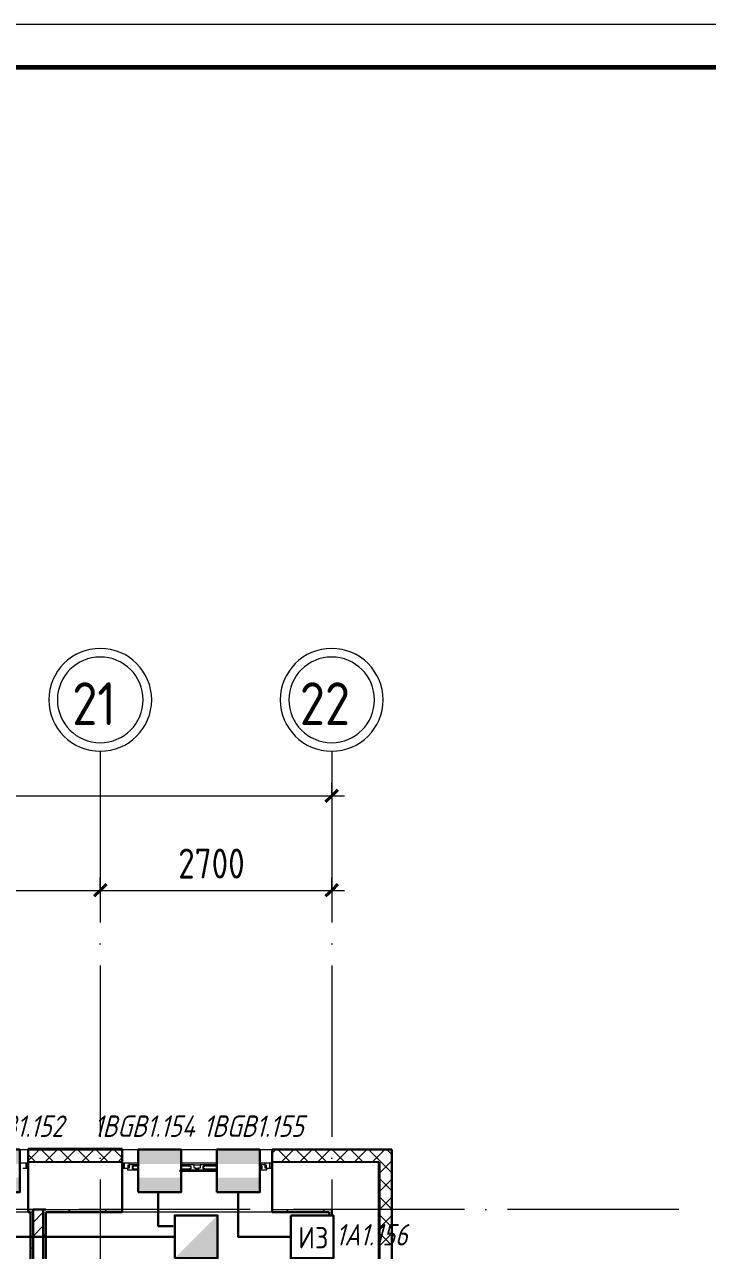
# Model space of a CAD drawing. Header units: millimetres. Extents: x -259793 to 1187961, y -549744 to 43070.
# Drawn here: x -8440 to -471, y 26378 to 40692 of the extents above; entities that cross this region are included whole.
import ezdxf
from ezdxf.enums import TextEntityAlignment as Align

# ---------------------------------------------------------------- set-up
doc = ezdxf.new("R2010")
doc.units = ezdxf.units.MM
doc.linetypes.add('ADSK_Линия сетки', pattern=[25, 20, -2.5, 0, -2.5])
for name, color, linetype, lineweight in [('_ Окна', 7, 'Continuous', 9), ('A-_ANOTTEXT_T', 7, 'Continuous', 9), ('RC-Извещатели_охранные', 5, 'Continuous', 30), ('RC-Прочее_оборудование', 5, 'Continuous', 30), ('лс', 5, 'Continuous', 30), ('Окна', 252, 'Continuous', 9), ('Оси', 252, 'Continuous', 9), ('ОФ_рамка', 8, 'Continuous', 60), ('Размеры', 7, 'Continuous', 9), ('Стены внутренние', 7, 'Continuous', 18), ('Стены наружные', 7, 'Continuous', 18), ('Стены штриховка', 7, 'Continuous', 9)]:
    doc.layers.add(name, color=color, linetype=linetype, lineweight=lineweight)
doc.layers.add('RC-Позиционные_обозначения', color=7, linetype='Continuous')
doc.styles.add('GOST 2.304 type A_1', font='', dxfattribs={"height": 350})
doc.styles.add('GOST Common_2', font='', dxfattribs={"width": 0.9, "height": 250})
doc.styles.add('GOST Common_4', font='', dxfattribs={"height": 7})
doc.styles.add('ISOCPEUR', font='isocpeur.ttf', dxfattribs={"width": 0.9, "height": 350})
doc.styles.add('RubezhCAD', font='', dxfattribs={"oblique": 10})
doc.styles.get("Standard").update_dxf_attribs({"font": ''})
doc.styles.get('GOST 2.304 type A_1').set_extended_font_data('GOST 2.304 type A')
doc.styles.get('GOST Common_2').set_extended_font_data('GOST type B')
doc.styles.get('GOST Common_4').set_extended_font_data('GOST 2.304 type A')
doc.styles.get('RubezhCAD').set_extended_font_data('GOST type A')
doc.styles.get('Standard').set_extended_font_data('GOST type B')

# ---------------------------------------------------------------- blocks, each defined once
blk = doc.blocks.new('А0')
at = {"layer": 'ОФ_рамка', "color": 0, "linetype": 'Continuous', "lineweight": 5, "ltscale": 100}
blk.add_lwpolyline([(341068, -309617), (222168, -309617)], dxfattribs=at)
at = {"layer": 'ОФ_рамка', "color": 0, "linetype": 'Continuous', "ltscale": 100}
blk.add_lwpolyline([(340568, -310117), (224168, -310117)], dxfattribs=at)
blk = doc.blocks.new('RC-UGO-IOZ-02')
at = {"layer": 'RC-Извещатели_охранные'}
blk.add_attdef('PSTN', text='', height=2.5, dxfattribs=at).set_placement((0.98, 2.6), align=Align.BOTTOM_LEFT)
blk.add_wipeout([(2.5, -2.5), (2.5, 2.5), (-2.5, 2.5), (-2.5, -2.5)]).dxf.layer = 'RC-Извещатели_охранные'
blk.add_wipeout([(-2.5, -2.5), (-2.5, 2.5), (2.5, 2.5), (2.5, -2.5)]).dxf.layer = 'RC-Извещатели_охранные'
h = blk.add_hatch(color=256, dxfattribs=at)
h.dxf.hatch_style = 1
h.paths.add_polyline_path([(2.5, -2.5), (2.5, 2.5), (0, 0), (-2.5, -2.5)])
blk.add_lwpolyline([(-2.5, -2.5), (2.5, -2.5), (2.5, 2.5), (-2.5, 2.5)], close=True, dxfattribs=at)
blk = doc.blocks.new('RC-UGO-IOM-02')
at = {"layer": 'RC-Извещатели_охранные'}
blk.add_point((0, 0), dxfattribs=at)
blk.add_attdef('PSTN', text='', height=2.5, dxfattribs=at).set_placement((0.98, 2.6), align=Align.BOTTOM_LEFT)
blk.add_wipeout([(2.5, -2.5), (2.5, 2.5), (-2.5, 2.5), (-2.5, -2.5)]).dxf.layer = 'RC-Извещатели_охранные'
blk.add_wipeout([(-2.5, -2.5), (-2.5, 2.5), (2.5, 2.5), (2.5, -2.5)]).dxf.layer = 'RC-Извещатели_охранные'
h = blk.add_hatch(color=256, dxfattribs=at)
h.dxf.hatch_style = 1
h.paths.add_polyline_path([(2.5, 0.8), (2.5, 2.51), (-2.5, 2.5), (-2.5, 0.8)])
h = blk.add_hatch(color=256, dxfattribs=at)
h.dxf.hatch_style = 1
h.paths.add_polyline_path([(2.5, -2.5), (2.5, -0.79), (-2.5, -0.8), (-2.5, -2.5)])
blk.add_lwpolyline([(-2.5, -2.5), (2.5, -2.5), (2.5, 2.5), (-2.5, 2.5)], close=True, dxfattribs=at)
blk = doc.blocks.new('RC-UGO-IZ-01')
at = {"layer": 'RC-Прочее_оборудование'}
blk.add_point((2.5, 0), dxfattribs=at)
blk.add_attdef('PSTN', text='', height=2.5, dxfattribs=at).set_placement((5.66, 2.58), align=Align.BOTTOM_CENTER)
blk.add_wipeout([(2.49, -2.5), (-2.49, -2.5), (-2.49, 2.5), (2.49, 2.5)]).dxf.layer = 'RC-Прочее_оборудование'
blk.add_wipeout([(-2.49, -2.5), (-2.49, 2.5), (2.49, 2.5), (2.49, -2.5)]).dxf.layer = 'RC-Прочее_оборудование'
blk.add_lwpolyline([(-2.49, 2.5), (2.49, 2.5), (2.49, -2.5), (-2.49, -2.5), (-2.49, 2.5)], close=True, dxfattribs=at)
blk.add_lwpolyline([(-2.49, 2.5), (-2.49, 2.5)], dxfattribs=at)
blk.add_lwpolyline([(-2.49, 2.5), (-2.49, 2.5)], dxfattribs=at)
at = {"layer": 'RC-Прочее_оборудование', "ltscale": 100, "style": 'ISOCPEUR', "width": 0.9}
blk.add_text('ИЗ', height=2.5, dxfattribs=at).set_placement((0.15, -0.09), align=Align.MIDDLE)
blk = doc.blocks.new('1 этаж')
at = {"layer": '_ Окна', "color": 251, "lineweight": 18, "true_color": 0x636466}
for p, q in [((-8421, 27396), (-8480, 27396)), ((-8421, 27338), (-8421, 27396)), ((-7216, 27396), (-7276, 27396)), ((-7276, 27396), (-7276, 27338)), ((-7230, 27338), (-7230, 27379)), ((-7230, 27379), (-7218, 27379)), ((-7218, 27379), (-7218, 27338)), ((-7167, 27379), (-7218, 27379)), ((-7212, 27379), (-7216, 27396)), ((-7181, 27330), (-7181, 27362)), ((-7181, 27362), (-7163, 27362)), ((-7163, 27362), (-7167, 27379)), ((-6511, 27379), (-6516, 27362)), ((-6516, 27362), (-6498, 27362)), ((-6461, 27379), (-6511, 27379)), ((-6498, 27362), (-6498, 27330)), ((-6461, 27338), (-6461, 27379)), ((-6391, 27379), (-6391, 27338)), ((-6340, 27379), (-6391, 27379)), ((-6354, 27330), (-6354, 27362)), ((-6354, 27362), (-6336, 27362)), ((-6336, 27362), (-6340, 27379)), ((-5684, 27379), (-5689, 27362)), ((-5689, 27362), (-5671, 27362)), ((-5634, 27379), (-5684, 27379)), ((-5671, 27362), (-5671, 27330)), ((-5635, 27396), (-5640, 27379)), ((-5576, 27396), (-5635, 27396)), ((-5634, 27338), (-5634, 27379)), ((-5634, 27379), (-5622, 27379)), ((-5622, 27379), (-5622, 27338)), ((-5576, 27338), (-5576, 27396)), ((-8459, 27338), (-8421, 27338)), ((-7276, 27338), (-7238, 27338)), ((-7218, 27338), (-7238, 27338)), ((-7238, 27338), (-7238, 27321)), ((-7238, 27321), (-7182, 27321)), ((-7182, 27321), (-7181, 27322)), ((-7163, 27330), (-7181, 27330)), ((-7181, 27322), (-7180, 27321)), ((-7180, 27321), (-7165, 27321)), ((-7165, 27321), (-7163, 27330)), ((-6498, 27330), (-6516, 27330)), ((-6516, 27330), (-6513, 27321)), ((-6513, 27321), (-6499, 27321)), ((-6499, 27321), (-6498, 27322)), ((-6498, 27322), (-6497, 27321)), ((-6497, 27321), (-6441, 27321)), ((-6441, 27338), (-6461, 27338)), ((-6441, 27321), (-6441, 27338)), ((-6391, 27338), (-6411, 27338)), ((-6411, 27338), (-6411, 27321)), ((-6411, 27321), (-6355, 27321)), ((-6355, 27321), (-6354, 27322)), ((-6336, 27330), (-6354, 27330)), ((-6354, 27322), (-6353, 27321)), ((-6353, 27321), (-6338, 27321)), ((-6338, 27321), (-6336, 27330)), ((-5671, 27330), (-5689, 27330)), ((-5689, 27330), (-5686, 27321)), ((-5686, 27321), (-5672, 27321)), ((-5672, 27321), (-5671, 27322)), ((-5671, 27322), (-5670, 27321)), ((-5670, 27321), (-5614, 27321)), ((-5614, 27338), (-5634, 27338)), ((-5614, 27321), (-5614, 27338)), ((-5614, 27338), (-5576, 27338))]:
    blk.add_line(p, q, dxfattribs=at)
at = {"layer": '_ Окна', "color": 251, "true_color": 0x636466}
for p, q in [((-8396, 27396), (-8421, 27396)), ((-8421, 27396), (-8421, 27338)), ((-7276, 27396), (-7301, 27396)), ((-7276, 27338), (-7276, 27396)), ((-7178, 27362), (-7181, 27362)), ((-7181, 27362), (-7181, 27330)), ((-6501, 27362), (-7178, 27362)), ((-7178, 27362), (-7178, 27330)), ((-7178, 27330), (-7178, 27362)), ((-6501, 27330), (-6501, 27362)), ((-6501, 27362), (-6501, 27330)), ((-6498, 27362), (-6501, 27362)), ((-6498, 27330), (-6498, 27362)), ((-6351, 27362), (-6354, 27362)), ((-6354, 27362), (-6354, 27330)), ((-5674, 27362), (-6351, 27362)), ((-6351, 27362), (-6351, 27330)), ((-6351, 27330), (-6351, 27362)), ((-5674, 27330), (-5674, 27362)), ((-5674, 27362), (-5674, 27330)), ((-5671, 27362), (-5674, 27362)), ((-5671, 27330), (-5671, 27362)), ((-5551, 27396), (-5576, 27396)), ((-5576, 27396), (-5576, 27338)), ((-8421, 27338), (-8396, 27338)), ((-7301, 27338), (-7276, 27338)), ((-7181, 27330), (-7178, 27330)), ((-7178, 27330), (-6501, 27330)), ((-6501, 27330), (-6498, 27330)), ((-6354, 27330), (-6351, 27330)), ((-6351, 27330), (-5674, 27330)), ((-5674, 27330), (-5671, 27330)), ((-5576, 27338), (-5551, 27338))]:
    blk.add_line(p, q, dxfattribs=at)
at = {"layer": 'Окна', "color": 251, "true_color": 0x636466}
for p, q in [((-5635, 27396), (-7216, 27396)), ((-6511, 27379), (-7167, 27379)), ((-6461, 27379), (-6391, 27379)), ((-5684, 27379), (-6340, 27379)), ((-7182, 27321), (-7180, 27321)), ((-7165, 27321), (-6513, 27321)), ((-6499, 27321), (-6497, 27321)), ((-6441, 27338), (-6411, 27338)), ((-6411, 27321), (-6441, 27321)), ((-6355, 27321), (-6353, 27321)), ((-6338, 27321), (-5686, 27321)), ((-5672, 27321), (-5670, 27321))]:
    blk.add_line(p, q, dxfattribs=at)
at = {"layer": 'Оси', "color": 251, "linetype": 'ADSK_Линия сетки', "ltscale": 100, "true_color": 0x636466}
for p, q in [((-7556, 32207), (-7556, 10956)), ((-4856, 32207), (-4856, 10956)), ((-806, 26856), (-72528, 26856))]:
    blk.add_line(p, q, dxfattribs=at)
at = {"layer": 'Оси', "color": 251, "lineweight": 20, "true_color": 0x636466}
for centre, radius, start, end in [((-7556, 32807), 600, 0, 180), ((-4856, 32807), 600, 0, 180), ((-7556, 32807), 500, 0, 180), ((-4856, 32807), 500, 0, 180), ((-7556, 32807), 600, 180, 0), ((-7556, 32807), 500, 180, 0), ((-4856, 32807), 600, 180, 0), ((-4856, 32807), 500, 180, 0)]:
    blk.add_arc(centre, radius, start, end, dxfattribs=at)
at = {"layer": 'Размеры', "color": 251, "lineweight": 20, "true_color": 0x636466}
for p, q in [((-4856, 31688), (-4856, 31838)), ((-58606, 31688), (-4706, 31688)), ((-4856, 31688), (-4856, 31638)), ((-7556, 30583), (-7556, 30733)), ((-7556, 30583), (-7556, 30733)), ((-4856, 30583), (-4856, 30733)), ((-16656, 30583), (-7556, 30583)), ((-7556, 30583), (-7556, 30533)), ((-7556, 30583), (-4706, 30583)), ((-7556, 30583), (-7556, 30533)), ((-4856, 30583), (-4856, 30533))]:
    blk.add_line(p, q, dxfattribs=at)
at = {"layer": 'Размеры', "color": 251, "lineweight": 40, "true_color": 0x636466}
for p, q in [((-4856, 31688), (-4927, 31617)), ((-4856, 31688), (-4785, 31758)), ((-7556, 30583), (-7485, 30654)), ((-7556, 30583), (-7485, 30654)), ((-4856, 30583), (-4785, 30654)), ((-7556, 30583), (-7627, 30513)), ((-7556, 30583), (-7627, 30513)), ((-4856, 30583), (-4927, 30513))]:
    blk.add_line(p, q, dxfattribs=at)
at = {"layer": 'Стены внутренние', "color": 251, "true_color": 0x636466}
for p, q in [((-10146, 27558), (-8396, 27558)), ((-7301, 27558), (-5551, 27558)), ((-7301, 27406), (-8396, 27406)), ((-4306, 27406), (-5551, 27406)), ((-8396, 26856), (-8341, 26856)), ((-8191, 26856), (-7301, 26856)), ((-5551, 26856), (-4856, 26856))]:
    blk.add_line(p, q, dxfattribs=at)
at = {"layer": 'Стены внутренние', "color": 251, "lineweight": 30, "true_color": 0x636466}
for p, q in [((-8396, 27558), (-8396, 27416)), ((-7301, 27416), (-7301, 27558)), ((-4154, 27558), (-5551, 27558)), ((-5551, 27558), (-5551, 27416)), ((-4154, 27558), (-4154, 23806)), ((-8396, 26856), (-8396, 27406)), ((-7301, 26856), (-7301, 27406)), ((-5551, 26856), (-5551, 27406)), ((-4306, 22761), (-4306, 27406)), ((-4856, 26856), (-4856, 23021))]:
    blk.add_line(p, q, dxfattribs=at)
at = {"layer": 'Стены внутренние', "color": 251, "linetype": 'Continuous', "lineweight": 9, "true_color": 0x636466}
for p, q in [((-8394, 27428), (-8266, 27556)), ((-8316, 27416), (-8394, 27494)), ((-8348, 27558), (-8349, 27556)), ((-8104, 27416), (-8244, 27556)), ((-8194, 27416), (-8054, 27556)), ((-7892, 27416), (-8032, 27556)), ((-7982, 27416), (-7842, 27556)), ((-7680, 27416), (-7820, 27556)), ((-7769, 27416), (-7629, 27556)), ((-7468, 27416), (-7608, 27556)), ((-7557, 27416), (-7417, 27556)), ((-7526, 27558), (-7528, 27556)), ((-7303, 27463), (-7396, 27556)), ((-7301, 27543), (-7303, 27539)), ((-7303, 27528), (-7301, 27528)), ((-5549, 27516), (-5508, 27556)), ((-5532, 27558), (-5533, 27556)), ((-5346, 27416), (-5486, 27556)), ((-5436, 27416), (-5296, 27556)), ((-5134, 27416), (-5274, 27556)), ((-5224, 27416), (-5084, 27556)), ((-4922, 27416), (-5062, 27556)), ((-5012, 27416), (-4872, 27556)), ((-4710, 27416), (-4850, 27556)), ((-4800, 27416), (-4660, 27556)), ((-4711, 27558), (-4712, 27556)), ((-4498, 27416), (-4638, 27556)), ((-4587, 27416), (-4447, 27556)), ((-4476, 27558), (-4477, 27556)), ((-4306, 27436), (-4426, 27556)), ((-4375, 27416), (-4306, 27486)), ((-4306, 27486), (-4235, 27556)), ((-4156, 27498), (-4214, 27556)), ((-7345, 27416), (-7303, 27459)), ((-4156, 27286), (-4306, 27436)), ((-4296, 27284), (-4156, 27424)), ((-4154, 27359), (-4156, 27363)), ((-4156, 27074), (-4296, 27214)), ((-4296, 27071), (-4156, 27211)), ((-4156, 27325), (-4154, 27325)), ((-4156, 27122), (-4154, 27122)), ((-4156, 26862), (-4296, 27002)), ((-4296, 26859), (-4156, 26999)), ((-4156, 26650), (-4296, 26790)), ((-4296, 26647), (-4156, 26787)), ((-4156, 26817), (-4154, 26817)), ((-4156, 26438), (-4296, 26578)), ((-4296, 26435), (-4156, 26575))]:
    blk.add_line(p, q, dxfattribs=at)
at = {"layer": 'Стены наружные', "color": 251, "lineweight": 30, "true_color": 0x636466}
for p, q in [((-7301, 27563), (-8396, 27563)), ((-8396, 27563), (-8396, 27558)), ((-8396, 27558), (-7301, 27558)), ((-7301, 27558), (-7301, 27563)), ((-8396, 27416), (-8396, 27406)), ((-7301, 27406), (-7301, 27416)), ((-5551, 27416), (-5551, 27406)), ((-8396, 26856), (-8396, 26826)), ((-8396, 26826), (-8371, 26826)), ((-8371, 26826), (-8371, 24456)), ((-8341, 26856), (-8341, 24486)), ((-8191, 26856), (-8341, 26856)), ((-8221, 24486), (-8221, 26856)), ((-8191, 24456), (-8191, 26826)), ((-8191, 26826), (-7301, 26826)), ((-7301, 26826), (-7301, 26856)), ((-5551, 26856), (-5551, 26826)), ((-5551, 26826), (-4886, 26826)), ((-4886, 26826), (-4886, 23051))]:
    blk.add_line(p, q, dxfattribs=at)
at = {"layer": 'Стены наружные', "color": 251, "linetype": 'Continuous', "lineweight": 9, "true_color": 0x636466}
for p, q in [((-8345, 27563), (-8348, 27558)), ((-7524, 27563), (-7526, 27558)), ((-4296, 27396), (-4306, 27396)), ((-4296, 27296), (-4306, 27296)), ((-4296, 27196), (-4306, 27196)), ((-4296, 27096), (-4306, 27096)), ((-4296, 26996), (-4306, 26996)), ((-8371, 26815), (-8359, 26826)), ((-8359, 26826), (-8341, 26845)), ((-8341, 26704), (-8221, 26824)), ((-7935, 26826), (-7905, 26856)), ((-7511, 26826), (-7481, 26856)), ((-5390, 26826), (-5360, 26856)), ((-4965, 26826), (-4935, 26856)), ((-4296, 26896), (-4306, 26896)), ((-4296, 26796), (-4306, 26796)), ((-8341, 26547), (-8221, 26667)), ((-4296, 26696), (-4306, 26696)), ((-8221, 26541), (-8191, 26571)), ((-4886, 26481), (-4856, 26511)), ((-4296, 26596), (-4306, 26596)), ((-4296, 26496), (-4306, 26496)), ((-8371, 26391), (-8341, 26421)), ((-4296, 26396), (-4306, 26396))]:
    blk.add_line(p, q, dxfattribs=at)
at = {"layer": 'Стены наружные', "color": 251, "true_color": 0x636466}
for p, q in [((-8396, 26826), (-10146, 26826)), ((-5551, 26826), (-7301, 26826))]:
    blk.add_line(p, q, dxfattribs=at)
at = {"layer": 'Стены штриховка', "color": 251, "true_color": 0x636466}
for p, q in [((-8394, 27416), (-8394, 27556)), ((-8394, 27556), (-7303, 27556)), ((-7851, 27563), (-7851, 27558)), ((-7303, 27556), (-7303, 27416)), ((-5549, 27416), (-5549, 27556)), ((-5549, 27556), (-4154, 27556)), ((-4156, 23806), (-4156, 27558)), ((-8396, 27416), (-7301, 27416)), ((-5551, 27416), (-4306, 27416)), ((-4306, 27406), (-4306, 27416)), ((-4306, 27406), (-4296, 27406)), ((-4296, 27406), (-4296, 23806))]:
    blk.add_line(p, q, dxfattribs=at)
at = {"layer": 'Оси', "color": 251, "true_color": 0x636466, "style": 'GOST Common_2', "width": 0.9}
for s, p in [('21', (-7883, 32512)), ('22', (-5228, 32512))]:
    blk.add_text(s, height=500, dxfattribs=at).set_placement(p)
at = {"layer": 'Размеры', "color": 251, "lineweight": 20, "true_color": 0x636466, "insert": (-6647, 31071), "char_height": 350, "width": 1059.58, "attachment_point": 1, "line_spacing_factor": 1.022761, "style": 'GOST Common_4'}
blk.add_mtext('2700', dxfattribs=at)

msp = doc.modelspace()

# ---------------------------------------------------------------- block references
msp.add_blockref('1 этаж', (0, 0))
at = {"layer": 'ОФ_рамка', "color": 0, "lineweight": -2}
msp.add_blockref('А0', (-309601.58092, 350308.61874), dxfattribs=at)

# ---------------------------------------------------------------- texts
at = {"layer": 'A-_ANOTTEXT_T', "char_height": 350, "width": 168.354375, "attachment_point": 1, "style": 'GOST 2.304 type A_1'}
for insert in [(-6531.34267, 31860.70253), (-5995.56142, 31860.70253), (-1272.74892, 31860.70253), (-8363.58226, 31324.92128), (-8026.23851, 31324.92128), (-7305.24892, 31324.92128), (-5155.50934, 31324.92128), (-1987.12392, 31324.92128), (-1649.78017, 31324.92128), (-7020.82184, 30253.35878), (-6485.04059, 30253.35878), (-4467.59267, 30253.35878), (-3852.43642, 30253.35878)]:
    msp.add_mtext('\\fGOST 2.304 type A|b0|i0|c204|p34|; ', dxfattribs=dict(at, insert=insert))

# ---------------------------------------------------------------- next in the draw order: block references
at = {"layer": 'RC-Извещатели_охранные', "color": 1, "ltscale": 0.01}
ref = msp.add_blockref('RC-UGO-IOM-02', (-8745.99502, 27308.8213), dxfattribs=dict(at, xscale=100, yscale=100, zscale=100))
ref.add_attrib('PSTN', '1BGB1.152', dxfattribs={"layer": 'RC-Позиционные_обозначения', "height": 250, "style": 'RubezhCAD', "oblique": 15}).set_placement((-8568.0957, 27629.7866), align=Align.BOTTOM_CENTER)
ref = msp.add_blockref('RC-UGO-IOM-02', (-6862.76032, 27308.8213), dxfattribs=dict(at, xscale=100, yscale=100, zscale=100))
ref.add_attrib('PSTN', '1BGB1.154', dxfattribs={"layer": 'RC-Позиционные_обозначения', "height": 250, "style": 'RubezhCAD', "oblique": 15}).set_placement((-7043.09579, 27629.7866), align=Align.BOTTOM_CENTER)
ref = msp.add_blockref('RC-UGO-IOM-02', (-5945.99502, 27308.8213), dxfattribs=dict(at, xscale=100, yscale=100, zscale=100))
ref.add_attrib('PSTN', '1BGB1.155', dxfattribs={"layer": 'RC-Позиционные_обозначения', "height": 250, "style": 'RubezhCAD', "oblique": 15}).set_placement((-5768.0957, 27629.7866), align=Align.BOTTOM_CENTER)
ref = msp.add_blockref('RC-UGO-IOZ-02', (-6437.6837, 26537.23107), dxfattribs=dict(at, xscale=100, yscale=100, zscale=100))
ref.add_attrib('PSTN', '1BGA1.153', dxfattribs={"layer": 'RC-Позиционные_обозначения', "height": 250, "style": 'RubezhCAD', "oblique": 15}).set_placement((-6437.6837, 25884.64461), align=Align.BOTTOM_CENTER)
at = {"layer": 'RC-Прочее_оборудование', "color": 1, "ltscale": 0.01}
ref = msp.add_blockref('RC-UGO-IZ-01', (-5085.22769, 26537.23107), dxfattribs=dict(at, xscale=100, yscale=100, zscale=100))
ref.add_attrib('PSTN', '1A1.156', (-4807.68331, 26436.28064), dxfattribs={"layer": 'RC-Позиционные_обозначения', "height": 250, "style": 'RubezhCAD', "oblique": 15})

# ---------------------------------------------------------------- next in the draw order: linework, layer by layer
at = {"layer": 'лс'}
for points in [[(-6630.0017, 27308.8213), (-6213.2364, 27308.8213)], [(-6687.6837, 26537.23107), (-8745.99502, 26537.23107), (-8745.99502, 27058.8213)], [(-6880.0017, 27058.8213), (-6880.0017, 26663.8909), (-6704.92508, 26663.8909)], [(-5945.99502, 27058.8213), (-5945.99502, 26537.23107), (-5334.51284, 26537.23107)]]:
    msp.add_lwpolyline(points, dxfattribs=at)

doc.saveas('drawing.dxf')
